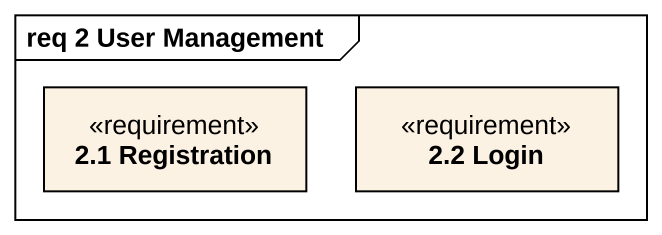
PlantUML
@startuml
mainframe req 2 User Management
hide circle
hide empty members
class "2.1 Registration" as r2_1_Registration <<requirement>>
class "2.2 Login" as r2_2_Login <<requirement>>
@enduml
